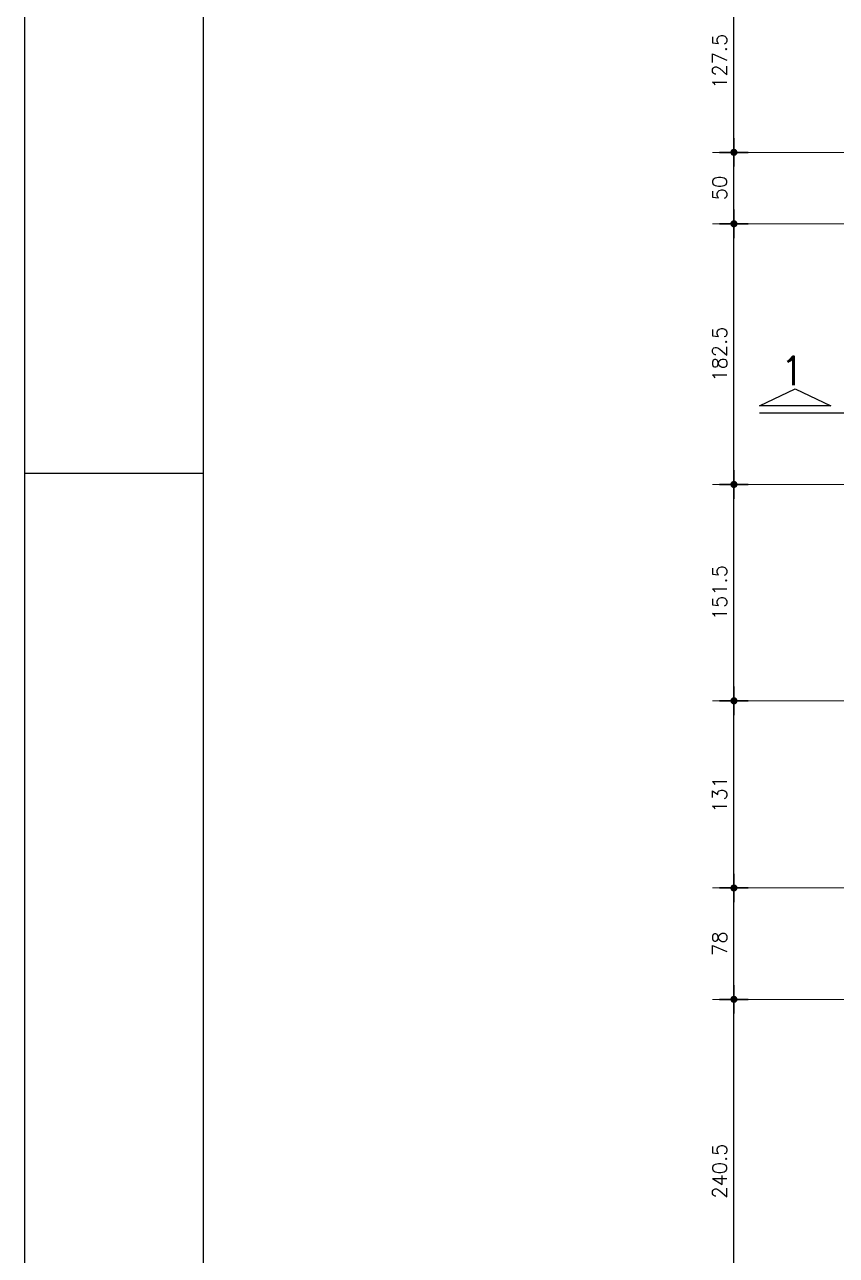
# Model space of a CAD drawing. Header units: inches. Extents: x 164 to 6104, y 4585 to 8790.
# Drawn here: x 164 to 733, y 7038 to 7899 of the extents above; entities that cross this region are included whole.
import ezdxf

# ---------------------------------------------------------------- set-up
doc = ezdxf.new("R2010")
doc.units = ezdxf.units.IN
doc.header["$LTSCALE"] = 50
doc.header["$MEASUREMENT"] = 0
doc.linetypes.add('CENTER', pattern=[2, 1.25, -0.25, 0.25, -0.25])
for name, color, linetype in [('COTA', 6, 'Continuous'), ('FOLHA', 7, 'Continuous'), ('TEXTO', 3, 'Continuous')]:
    doc.layers.add(name, color=color, linetype=linetype)
doc.layers.add('FO-Eixos', color=150, linetype='Continuous', lineweight=5)
doc.styles.add('ROMANS', font='romans.shx')
doc.dimstyles.new('COTA_50', dxfattribs={"dimscale": 5, "dimtxt": 2, "dimasz": 1, "dimexe": 2, "dimexo": 1.5, "dimgap": 1, "dimtad": 1, "dimzin": 12, "dimdsep": 46, "dimtxsty": 'ROMANS', "dimblk1": 'COTA', "dimblk2": 'COTA', "dimsah": 1, "dimcen": -4, "dimdle": 1.5, "dimclrd": 6, "dimclre": 6, "dimclrt": 3, "dimadec": 0, "dimazin": 0, "dimtfac": 1, "dimtofl": 0, "dimtmove": 0, "dimatfit": 3, "dimldrblk": 'COTA', "dimfxl": 1, "dimtolj": 1, "dimtzin": 12, "dimarcsym": 0})

# ---------------------------------------------------------------- blocks, each defined once
blk = doc.blocks.new('COTA')
at = {"layer": 'COTA'}
for p, q in [((0, -2), (0, 2)), ((2, 0), (-2, 0))]:
    blk.add_line(p, q, dxfattribs=at)
at = {"layer": 'COTA', "const_width": 0.5}
blk.add_lwpolyline([(-0.25, 0, 1), (0.25, 0, 1)], format="xyb", close=True, dxfattribs=at)
blk = doc.blocks.new('*D60')
at = {"layer": 'COTA', "color": 6, "lineweight": -2, "transparency": 16777216}
for p, q in [((663.46, 7216.84), (651.17, 7216.84)), ((661.17, 6981.34), (661.17, 7211.84)), ((663.46, 6976.34), (651.17, 6976.34))]:
    blk.add_line(p, q, dxfattribs=at)
at = {"layer": 'Defpoints', "color": 0, "transparency": 16777216}
for p in [(661.17, 7216.84), (670.96, 7216.84), (670.96, 6976.34)]:
    blk.add_point(p, dxfattribs=at)
at = {"layer": 'COTA', "color": 6, "lineweight": -2, "transparency": 16777216, "xscale": 5, "yscale": 5, "zscale": 5}
for p, rotation in [((661.17, 7216.84), 90), ((661.17, 6976.34), 270)]:
    blk.add_blockref('COTA', p, dxfattribs=dict(at, rotation=rotation))
at = {"layer": 'COTA', "color": 3, "transparency": 16777216, "insert": (651.17, 7096.59), "char_height": 10, "attachment_point": 5, "rotation": 90, "style": 'ROMANS'}
blk.add_mtext('\\A1;240.5', dxfattribs=at)
blk = doc.blocks.new('*D61')
at = {"layer": 'COTA', "color": 6, "lineweight": -2, "transparency": 16777216}
for p, q in [((667.03, 7577.34), (651.17, 7577.34)), ((661.17, 7430.84), (661.17, 7572.34)), ((667.03, 7425.84), (651.17, 7425.84))]:
    blk.add_line(p, q, dxfattribs=at)
at = {"layer": 'Defpoints', "color": 0, "transparency": 16777216}
for p in [(661.17, 7577.34), (674.53, 7577.34), (674.53, 7425.84)]:
    blk.add_point(p, dxfattribs=at)
at = {"layer": 'COTA', "color": 6, "lineweight": -2, "transparency": 16777216, "xscale": 5, "yscale": 5, "zscale": 5}
for p, rotation in [((661.17, 7577.34), 90), ((661.17, 7425.84), 270)]:
    blk.add_blockref('COTA', p, dxfattribs=dict(at, rotation=rotation))
at = {"layer": 'COTA', "color": 3, "transparency": 16777216, "insert": (651.17, 7501.59), "char_height": 10, "attachment_point": 5, "rotation": 90, "style": 'ROMANS'}
blk.add_mtext('\\A1;151.5', dxfattribs=at)
blk = doc.blocks.new('*D62')
at = {"layer": 'COTA', "color": 6, "lineweight": -2, "transparency": 16777216}
for p, q in [((664.37, 7759.84), (651.17, 7759.84)), ((661.17, 7582.34), (661.17, 7754.84)), ((664.37, 7577.34), (651.17, 7577.34))]:
    blk.add_line(p, q, dxfattribs=at)
at = {"layer": 'Defpoints', "color": 0, "transparency": 16777216}
for p in [(661.17, 7759.84), (671.87, 7759.84), (671.87, 7577.34)]:
    blk.add_point(p, dxfattribs=at)
at = {"layer": 'COTA', "color": 6, "lineweight": -2, "transparency": 16777216, "xscale": 5, "yscale": 5, "zscale": 5}
for p, rotation in [((661.17, 7759.84), 90), ((661.17, 7577.34), 270)]:
    blk.add_blockref('COTA', p, dxfattribs=dict(at, rotation=rotation))
at = {"layer": 'COTA', "color": 3, "transparency": 16777216, "insert": (651.17, 7668.59), "char_height": 10, "attachment_point": 5, "rotation": 90, "style": 'ROMANS'}
blk.add_mtext('\\A1;182.5', dxfattribs=at)
blk = doc.blocks.new('*D63')
at = {"layer": 'COTA', "color": 6, "lineweight": -2, "transparency": 16777216}
for p, q in [((667.04, 7809.84), (651.17, 7809.84)), ((661.17, 7764.84), (661.17, 7804.84)), ((667.04, 7759.84), (651.17, 7759.84))]:
    blk.add_line(p, q, dxfattribs=at)
at = {"layer": 'Defpoints', "color": 0, "transparency": 16777216}
for p in [(661.17, 7809.84), (674.54, 7809.84), (674.54, 7759.84)]:
    blk.add_point(p, dxfattribs=at)
at = {"layer": 'COTA', "color": 6, "lineweight": -2, "transparency": 16777216, "xscale": 5, "yscale": 5, "zscale": 5}
for p, rotation in [((661.17, 7809.84), 90), ((661.17, 7759.84), 270)]:
    blk.add_blockref('COTA', p, dxfattribs=dict(at, rotation=rotation))
at = {"layer": 'COTA', "color": 3, "transparency": 16777216, "insert": (651.17, 7784.84), "char_height": 10, "attachment_point": 5, "rotation": 90, "style": 'ROMANS'}
blk.add_mtext('\\A1;50', dxfattribs=at)
blk = doc.blocks.new('*D64')
at = {"layer": 'COTA', "color": 6, "lineweight": -2, "transparency": 16777216}
for p, q in [((666.16, 7937.34), (651.17, 7937.34)), ((661.17, 7814.84), (661.17, 7932.34)), ((666.16, 7809.84), (651.17, 7809.84))]:
    blk.add_line(p, q, dxfattribs=at)
at = {"layer": 'Defpoints', "color": 0, "transparency": 16777216}
for p in [(661.17, 7937.34), (673.66, 7937.34), (673.66, 7809.84)]:
    blk.add_point(p, dxfattribs=at)
at = {"layer": 'COTA', "color": 6, "lineweight": -2, "transparency": 16777216, "xscale": 5, "yscale": 5, "zscale": 5}
for p, rotation in [((661.17, 7937.34), 90), ((661.17, 7809.84), 270)]:
    blk.add_blockref('COTA', p, dxfattribs=dict(at, rotation=rotation))
at = {"layer": 'COTA', "color": 3, "transparency": 16777216, "insert": (651.17, 7873.59), "char_height": 10, "attachment_point": 5, "rotation": 90, "style": 'ROMANS'}
blk.add_mtext('\\A1;127.5', dxfattribs=at)
blk = doc.blocks.new('*D120')
at = {"layer": 'COTA', "color": 6, "lineweight": -2, "transparency": 16777216}
for p, q in [((668.32, 7294.84), (651.17, 7294.84)), ((661.17, 7221.84), (661.17, 7289.84)), ((668.32, 7216.84), (651.17, 7216.84))]:
    blk.add_line(p, q, dxfattribs=at)
at = {"layer": 'Defpoints', "color": 0, "transparency": 16777216}
for p in [(661.17, 7294.84), (675.82, 7294.84), (675.82, 7216.84)]:
    blk.add_point(p, dxfattribs=at)
at = {"layer": 'COTA', "color": 6, "lineweight": -2, "transparency": 16777216, "xscale": 5, "yscale": 5, "zscale": 5}
for p, rotation in [((661.17, 7294.84), 90), ((661.17, 7216.84), 270)]:
    blk.add_blockref('COTA', p, dxfattribs=dict(at, rotation=rotation))
at = {"layer": 'COTA', "color": 3, "transparency": 16777216, "insert": (651.17, 7255.84), "char_height": 10, "attachment_point": 5, "rotation": 90, "style": 'ROMANS'}
blk.add_mtext('\\A1;78', dxfattribs=at)
blk = doc.blocks.new('*D121')
at = {"layer": 'COTA', "color": 6, "lineweight": -2, "transparency": 16777216}
for p, q in [((665.58, 7425.84), (651.17, 7425.84)), ((661.17, 7299.84), (661.17, 7420.84)), ((665.58, 7294.84), (651.17, 7294.84))]:
    blk.add_line(p, q, dxfattribs=at)
at = {"layer": 'Defpoints', "color": 0, "transparency": 16777216}
for p in [(661.17, 7425.84), (673.08, 7425.84), (673.08, 7294.84)]:
    blk.add_point(p, dxfattribs=at)
at = {"layer": 'COTA', "color": 6, "lineweight": -2, "transparency": 16777216, "xscale": 5, "yscale": 5, "zscale": 5}
for p, rotation in [((661.17, 7425.84), 90), ((661.17, 7294.84), 270)]:
    blk.add_blockref('COTA', p, dxfattribs=dict(at, rotation=rotation))
at = {"layer": 'COTA', "color": 3, "transparency": 16777216, "insert": (651.17, 7360.34), "char_height": 10, "attachment_point": 5, "rotation": 90, "style": 'ROMANS'}
blk.add_mtext('\\A1;131', dxfattribs=at)

msp = doc.modelspace()

# ---------------------------------------------------------------- linework, layer by layer
at = {"layer": 'FO-Eixos'}
for p, q in [((646.16579, 7809.83875), (3376, 7809.83875)), ((646.16579, 7759.83875), (1001.81137, 7759.83875)), ((646.16579, 7577.33875), (1001.81137, 7577.33875)), ((646.16579, 7425.83875), (1162.28909, 7425.83875)), ((646.16579, 7294.83875), (3323.5, 7294.83875)), ((1031.60249, 7216.83872), (646.16579, 7216.83872))]:
    msp.add_line(p, q, dxfattribs=at)
at = {"layer": 'FOLHA', "color": 1}
msp.add_line((289.32313, 8740.13181), (289.32313, 4635.13181), dxfattribs=at)
at = {"layer": 'FOLHA'}
msp.add_line((164.32313, 7585.13181), (289.32313, 7585.13181), dxfattribs=at)
msp.add_lwpolyline([(164.32313, 8790.13181), (164.32313, 4585.13181), (6104.32313, 4585.13181), (6104.32313, 8790.13181)], close=True, dxfattribs=at)
at = {"layer": 'TEXTO', "color": 3}
msp.add_line((679.01685, 7627.39516), (729.01685, 7627.39516), dxfattribs=at)
at = {"layer": 'TEXTO', "color": 8, "linetype": 'CENTER'}
msp.add_line((729.01685, 7627.39516), (1198.22906, 7627.39516), dxfattribs=at)
at = {"layer": 'TEXTO', "color": 3}
msp.add_lwpolyline([(729.01685, 7632.39516), (679.01685, 7632.39516), (704.01685, 7644.39516), (729.01685, 7632.39516)], dxfattribs=at)

# ---------------------------------------------------------------- texts
at = {"layer": 'TEXTO', "color": 1, "style": 'ROMANS'}
msp.add_text('1', height=20, dxfattribs=at).set_placement((693.51894, 7646.89898))

# ---------------------------------------------------------------- dimensions: what is measured, and where the dimension line sits
at = {"layer": 'COTA'}
for base, p1, p2, picture, middle in [((661.16579, 7937.33875), (673.65761, 7809.83875), (673.65761, 7937.33875), '*D64', (651.16579, 7873.58875)), ((661.16579, 7809.83875), (674.54442, 7759.83875), (674.54442, 7809.83875), '*D63', (651.16579, 7784.83875)), ((661.16579, 7759.83875), (671.87064, 7577.33875), (671.87064, 7759.83875), '*D62', (651.16579, 7668.58875)), ((661.16579, 7577.33875), (674.53237, 7425.83875), (674.53237, 7577.33875), '*D61', (651.16579, 7501.58875)), ((661.16579, 7425.83875), (673.08278, 7294.83875), (673.08278, 7425.83875), '*D121', (651.16579, 7360.33875)), ((661.16579, 7294.83875), (675.81996, 7216.83872), (675.81996, 7294.83875), '*D120', (651.16579, 7255.83873)), ((661.16579, 7216.83872), (670.95964, 6976.33871), (670.95964, 7216.83872), '*D60', (651.16579, 7096.58871))]:
    dim = msp.add_linear_dim(base=base, p1=p1, p2=p2, angle=90, dimstyle='COTA_50', dxfattribs=at)
    dim.commit()
    dim.dimension.update_dxf_attribs({"geometry": picture, "text_midpoint": middle})

doc.saveas('drawing.dxf')
